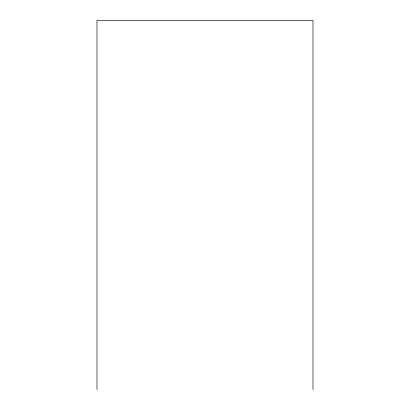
<?xml version="1.0" encoding="UTF-8"?>
<svg xmlns="http://www.w3.org/2000/svg" width="410" height="410" viewBox="0 0 410 410"><rect width="100%" height="100%" fill="white"/><g stroke="black" fill="none" stroke-linecap="round" stroke-linejoin="round"><path stroke-width="0.61" d="M312.999 389.5L312.999 20.5L97.001 20.5L97.001 389.5"/></g></svg>
